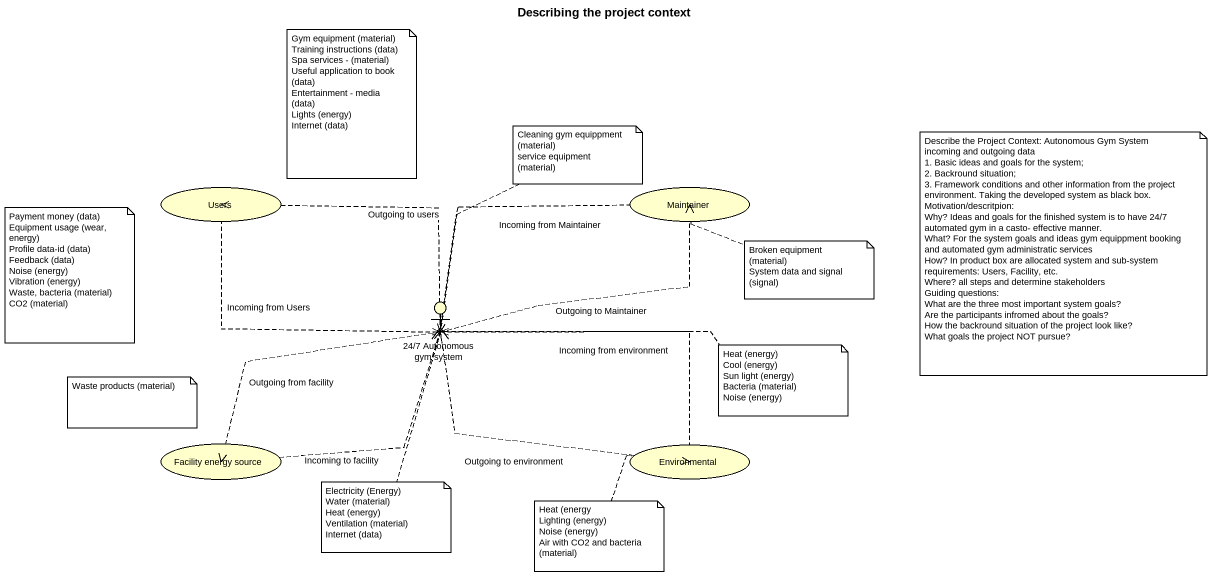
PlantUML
@startuml
title Describing the project context
usecase Users #FFFFCC
usecase Maintainer #FFFFCC
actor "24/7 Autonomous gym system" as a24_7_Autonomous_gym_system #FFFFCC
usecase "Facility energy source" as Facility_energy_source #FFFFCC
usecase Environmental #FFFFCC
Users .right.> a24_7_Autonomous_gym_system : Incoming from Users
Maintainer .left.> a24_7_Autonomous_gym_system : Incoming from Maintainer
a24_7_Autonomous_gym_system .left.> Users : Outgoing to users
a24_7_Autonomous_gym_system .right.> Maintainer : Outgoing to Maintainer
a24_7_Autonomous_gym_system .left.> Facility_energy_source : Outgoing from facility
a24_7_Autonomous_gym_system .right.> Environmental : Outgoing to environment
Facility_energy_source .right.> a24_7_Autonomous_gym_system : Incoming to facility
Environmental .left.> a24_7_Autonomous_gym_system : Incoming from environment
note as N1
  Gym equipment (material)
  Training instructions (data)
  Spa services - (material)
  Useful application to book (data)
  Entertainment - media (data)
  Lights (energy)
  Internet (data)
end note
note top of a24_7_Autonomous_gym_system
  Cleaning gym equippment (material)
  service equipment (material)
end note
note as N3
  Describe the Project Context: Autonomous Gym System incoming and outgoing data
  1. Basic ideas and goals for the system;
  2. Backround situation;
  3. Framework conditions and other information from the project environment. Taking the developed system as black box.
  Motivation/descritpion:
  Why? Ideas and goals for the finished system is to have 24/7 automated gym in a casto- effective manner.
  What? For the system goals and ideas gym equippment booking and automated gym administratic services
  How? In product box are allocated system and sub-system requirements: Users, Facility, etc.
  Where? all steps and determine stakeholders
  Guiding questions:
  What are the three most important system goals?
  Are the participants infromed about the goals?
  How the backround situation of the project look like?
  What goals the project NOT pursue?
end note
note as N4
  Payment money (data)
  Equipment usage (wear, energy)
  Profile data-id (data)
  Feedback (data)
  Noise (energy)
  Vibration (energy)
  Waste, bacteria (material)
  CO2 (material)
end note
note right of Maintainer
  Broken equipment (material)
  System data and signal (signal)
end note
note right of a24_7_Autonomous_gym_system
  Heat (energy)
  Cool (energy)
  Sun light (energy)
  Bacteria (material)
  Noise (energy)
end note
note as N7
  Waste products (material)
end note
note bottom of a24_7_Autonomous_gym_system
  Electricity (Energy)
  Water (material)
  Heat (energy)
  Ventilation (material)
  Internet (data)
end note
note bottom of Environmental
  Heat (energy
  Lighting (energy)
  Noise (energy)
  Air with CO2 and bacteria (material)
end note
@enduml
